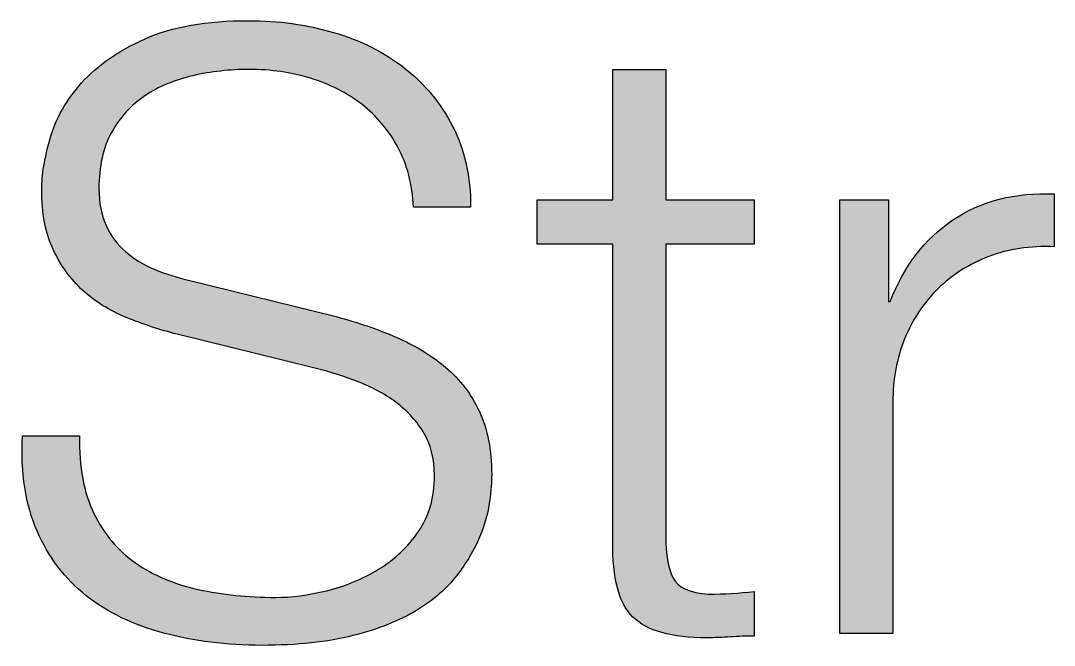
# Paper-space layout 'A4mask' of a CAD drawing. Extents: x 62 to 256, y -11 to 268.
# Drawn here: x 198.667 to 203.652, y 242.527 to 245.54 of the extents above; entities that cross this region are included whole.
import ezdxf
from ezdxf.enums import TextEntityAlignment as Align

# ---------------------------------------------------------------- set-up
doc = ezdxf.new("R2010")
doc.units = 0
doc.layers.get('0').update_dxf_attribs({"linetype": 'CONTINUOUS'})
doc.layers.get('Defpoints').update_dxf_attribs({"linetype": 'CONTINUOUS'})
doc.layers.add('JPP_Mask', color=7, linetype='CONTINUOUS')
doc.styles.add('JPP', font='arial.ttf')

# ---------------------------------------------------------------- blocks, each defined once
blk = doc.blocks.new('A4mask')
at = {"true_color": 0x004a91}
h = blk.add_hatch(color=154, dxfattribs=at)
edge = h.paths.add_edge_path()
edge.add_spline(control_points=[(132.6123, 248.6122), (132.6596, 248.6746), (132.6961, 248.7359), (132.7218, 248.7968)], knot_values=[44, 44, 44, 44, 45, 45, 45, 45], degree=3, periodic=0)
edge.add_spline(control_points=[(132.7218, 248.7968), (132.7475, 248.8577), (132.7637, 248.9151), (132.7705, 248.9693)], knot_values=[43, 43, 43, 43, 44, 44, 44, 44], degree=3, periodic=0)
edge.add_spline(control_points=[(132.7705, 248.9693), (132.7772, 249.0233), (132.7807, 249.0666), (132.7807, 249.0989)], knot_values=[42, 42, 42, 42, 43, 43, 43, 43], degree=3, periodic=0)
edge.add_spline(control_points=[(132.7807, 249.0989), (132.7807, 249.2179), (132.761, 249.3192), (132.7218, 249.4033)], knot_values=[41, 41, 41, 41, 42, 42, 42, 42], degree=3, periodic=0)
edge.add_spline(control_points=[(132.7218, 249.4033), (132.6826, 249.4871), (132.6285, 249.558), (132.5596, 249.6162), (132.4907, 249.6743), (132.4109, 249.7229), (132.3203, 249.7621)], knot_values=[39, 39, 39, 39, 40, 40, 40, 41, 41, 41, 41], degree=3, periodic=0)
edge.add_spline(control_points=[(132.3203, 249.7621), (132.2297, 249.8013), (132.133, 249.8345), (132.0303, 249.8614)], knot_values=[38, 38, 38, 38, 39, 39, 39, 39], degree=3, periodic=0)
edge.add_spline(control_points=[(132.0303, 249.8614), (132.0303, 249.8614), (131.3246, 250.0359), (131.3246, 250.0359), (131.2651, 250.0494), (131.209, 250.0669), (131.1563, 250.0886)], knot_values=[36, 36, 36, 36, 37, 37, 37, 38, 38, 38, 38], degree=3, periodic=0)
edge.add_spline(control_points=[(131.1563, 250.0886), (131.1036, 250.1103), (131.0569, 250.1386), (131.0163, 250.1739)], knot_values=[35, 35, 35, 35, 36, 36, 36, 36], degree=3, periodic=0)
edge.add_spline(control_points=[(131.0163, 250.1739), (130.9758, 250.2089), (130.944, 250.2515), (130.921, 250.3015), (130.898, 250.3515), (130.8866, 250.4104), (130.8866, 250.478)], knot_values=[33, 33, 33, 33, 34, 34, 34, 35, 35, 35, 35], degree=3, periodic=0)
edge.add_spline(control_points=[(130.8866, 250.478), (130.8866, 250.5861), (130.9068, 250.6768), (130.9474, 250.7498)], knot_values=[32, 32, 32, 32, 33, 33, 33, 33], degree=3, periodic=0)
edge.add_spline(control_points=[(130.9474, 250.7498), (130.988, 250.8227), (131.0413, 250.8816), (131.1076, 250.9262)], knot_values=[31, 31, 31, 31, 32, 32, 32, 32], degree=3, periodic=0)
edge.add_spline(control_points=[(131.1076, 250.9262), (131.1739, 250.9708), (131.2509, 251.0031), (131.3388, 251.0236)], knot_values=[30, 30, 30, 30, 31, 31, 31, 31], degree=3, periodic=0)
edge.add_spline(control_points=[(131.3388, 251.0236), (131.4266, 251.0438), (131.5179, 251.0539), (131.6126, 251.0539)], knot_values=[29, 29, 29, 29, 30, 30, 30, 30], degree=3, periodic=0)
edge.add_spline(control_points=[(131.6126, 251.0539), (131.7153, 251.0539), (131.8133, 251.0398), (131.9066, 251.0112)], knot_values=[28, 28, 28, 28, 29, 29, 29, 29], degree=3, periodic=0)
edge.add_spline(control_points=[(131.9066, 251.0112), (131.9999, 250.9829), (132.0823, 250.941), (132.154, 250.8856)], knot_values=[27, 27, 27, 27, 28, 28, 28, 28], degree=3, periodic=0)
edge.add_spline(control_points=[(132.154, 250.8856), (132.2256, 250.8301), (132.2838, 250.7611), (132.3284, 250.6788)], knot_values=[26, 26, 26, 26, 27, 27, 27, 27], degree=3, periodic=0)
edge.add_spline(control_points=[(132.3284, 250.6788), (132.373, 250.5963), (132.398, 250.4996), (132.4034, 250.3888)], knot_values=[25, 25, 25, 25, 26, 26, 26, 26], degree=3, periodic=0)
edge.add_spline(control_points=[(132.4034, 250.3888), (132.4034, 250.3888), (132.6793, 250.3888), (132.6793, 250.3888), (132.6793, 250.5374), (132.6502, 250.668), (132.592, 250.7801), (132.5339, 250.8922), (132.4562, 250.9864), (132.3588, 251.062), (132.2615, 251.1377), (132.1479, 251.1946), (132.0181, 251.2323)], knot_values=[21, 21, 21, 21, 22, 22, 22, 23, 23, 23, 24, 24, 24, 25, 25, 25, 25], degree=3, periodic=0)
edge.add_spline(control_points=[(132.0181, 251.2323), (131.8883, 251.2702), (131.7518, 251.2892), (131.6085, 251.2892)], knot_values=[20, 20, 20, 20, 21, 21, 21, 21], degree=3, periodic=0)
edge.add_spline(control_points=[(131.6085, 251.2892), (131.4057, 251.2892), (131.2394, 251.2601), (131.1097, 251.202)], knot_values=[19, 19, 19, 19, 20, 20, 20, 20], degree=3, periodic=0)
edge.add_spline(control_points=[(131.1097, 251.202), (130.9798, 251.1438), (130.8778, 251.0729), (130.8034, 250.9891), (130.729, 250.9053), (130.6783, 250.8161), (130.6513, 250.7214)], knot_values=[17, 17, 17, 17, 18, 18, 18, 19, 19, 19, 19], degree=3, periodic=0)
edge.add_spline(control_points=[(130.6513, 250.7214), (130.6242, 250.6266), (130.6108, 250.5443), (130.6108, 250.474)], knot_values=[16, 16, 16, 16, 17, 17, 17, 17], degree=3, periodic=0)
edge.add_spline(control_points=[(130.6108, 250.474), (130.6108, 250.3604), (130.629, 250.2643), (130.6655, 250.1859)], knot_values=[15, 15, 15, 15, 16, 16, 16, 16], degree=3, periodic=0)
edge.add_spline(control_points=[(130.6655, 250.1859), (130.702, 250.1076), (130.75, 250.0413), (130.8095, 249.9873)], knot_values=[14, 14, 14, 14, 15, 15, 15, 15], degree=3, periodic=0)
edge.add_spline(control_points=[(130.8095, 249.9873), (130.869, 249.9331), (130.9386, 249.89), (131.0184, 249.8574)], knot_values=[13, 13, 13, 13, 14, 14, 14, 14], degree=3, periodic=0)
edge.add_spline(control_points=[(131.0184, 249.8574), (131.0981, 249.8249), (131.1799, 249.7981), (131.2637, 249.7764)], knot_values=[12, 12, 12, 12, 13, 13, 13, 13], degree=3, periodic=0)
edge.add_spline(control_points=[(131.2637, 249.7764), (131.2637, 249.7764), (131.9087, 249.6182), (131.9087, 249.6182), (131.9762, 249.6019), (132.0451, 249.5809), (132.1155, 249.5553)], knot_values=[10, 10, 10, 10, 11, 11, 11, 12, 12, 12, 12], degree=3, periodic=0)
edge.add_spline(control_points=[(132.1155, 249.5553), (132.1858, 249.5294), (132.25, 249.4964), (132.3081, 249.456)], knot_values=[9, 9, 9, 9, 10, 10, 10, 10], degree=3, periodic=0)
edge.add_spline(control_points=[(132.3081, 249.456), (132.3662, 249.4153), (132.4136, 249.3653), (132.4501, 249.3059)], knot_values=[8, 8, 8, 8, 9, 9, 9, 9], degree=3, periodic=0)
edge.add_spline(control_points=[(132.4501, 249.3059), (132.4866, 249.2463), (132.5048, 249.1761), (132.5048, 249.095)], knot_values=[7, 7, 7, 7, 8, 8, 8, 8], degree=3, periodic=0)
edge.add_spline(control_points=[(132.5048, 249.095), (132.5048, 248.9895), (132.4791, 248.8996), (132.4278, 248.8251)], knot_values=[6, 6, 6, 6, 7, 7, 7, 7], degree=3, periodic=0)
edge.add_spline(control_points=[(132.4278, 248.8251), (132.3764, 248.751), (132.3122, 248.6901), (132.2351, 248.6428), (132.158, 248.5955), (132.0749, 248.561), (131.9857, 248.5393)], knot_values=[4, 4, 4, 4, 5, 5, 5, 6, 6, 6, 6], degree=3, periodic=0)
edge.add_spline(control_points=[(131.9857, 248.5393), (131.8965, 248.5176), (131.814, 248.5067), (131.7383, 248.5067)], knot_values=[3, 3, 3, 3, 4, 4, 4, 4], degree=3, periodic=0)
edge.add_spline(control_points=[(131.7383, 248.5067), (131.6058, 248.5067), (131.4814, 248.5196), (131.3651, 248.5454)], knot_values=[2, 2, 2, 2, 3, 3, 3, 3], degree=3, periodic=0)
edge.add_spline(control_points=[(131.3651, 248.5454), (131.2488, 248.5711), (131.1482, 248.6137), (131.063, 248.6731)], knot_values=[1, 1, 1, 1, 2, 2, 2, 2], degree=3, periodic=0)
edge.add_spline(control_points=[(131.063, 248.6731), (130.9778, 248.7325), (130.9109, 248.8123), (130.8622, 248.9124)], knot_values=[0, 0, 0, 0, 1, 1, 1, 1], degree=3, periodic=0)
edge.add_spline(control_points=[(130.8622, 248.9124), (130.8136, 249.0124), (130.7905, 249.1369), (130.7933, 249.2855)], knot_values=[53, 53, 53, 53, 54, 54, 54, 54], degree=3, periodic=0)
edge.add_spline(control_points=[(130.7933, 249.2855), (130.7933, 249.2855), (130.5175, 249.2855), (130.5175, 249.2855), (130.5093, 249.1071), (130.533, 248.9543), (130.5884, 248.8274)], knot_values=[51, 51, 51, 51, 52, 52, 52, 53, 53, 53, 53], degree=3, periodic=0)
edge.add_spline(control_points=[(130.5884, 248.8274), (130.6438, 248.7002), (130.7229, 248.5962), (130.8257, 248.5149)], knot_values=[50, 50, 50, 50, 51, 51, 51, 51], degree=3, periodic=0)
edge.add_spline(control_points=[(130.8257, 248.5149), (130.9285, 248.4338), (131.0529, 248.3737), (131.1989, 248.3345), (131.3449, 248.2953), (131.503, 248.2756), (131.6734, 248.2756), (131.8437, 248.2756), (131.9897, 248.2914), (132.1114, 248.3224), (132.2331, 248.3535), (132.3351, 248.3939), (132.4177, 248.4439)], knot_values=[46, 46, 46, 46, 47, 47, 47, 48, 48, 48, 49, 49, 49, 50, 50, 50, 50], degree=3, periodic=0)
edge.add_spline(control_points=[(132.4177, 248.4439), (132.5001, 248.4939), (132.565, 248.5501), (132.6123, 248.6122)], knot_values=[45, 45, 45, 45, 46, 46, 46, 46], degree=3, periodic=0)
h = blk.add_hatch(color=154, dxfattribs=at)
edge = h.paths.add_edge_path()
edge.add_spline(control_points=[(134.046, 250.3178), (134.046, 250.3715), (134.046, 250.4252), (134.046, 250.4252), (134.046, 250.4252), (134.0194, 250.4252), (133.9795, 250.4252)], knot_values=[18.749925, 18.749925, 18.749925, 18.749925, 19.249925, 19.249925, 19.249925, 19.5, 19.5, 19.5, 19.5], degree=3, periodic=0)
edge.add_spline(control_points=[(133.9795, 250.4252), (133.9395, 250.4252), (133.8863, 250.4252), (133.833, 250.4252)], knot_values=[18.49993, 18.49993, 18.49993, 18.49993, 18.749925, 18.749925, 18.749925, 18.749925], degree=3, periodic=0)
edge.add_spline(control_points=[(133.833, 250.4252), (133.8064, 250.4252), (133.7798, 250.4252), (133.7549, 250.4252)], knot_values=[18.374932, 18.374932, 18.374932, 18.374932, 18.49993, 18.49993, 18.49993, 18.49993], degree=3, periodic=0)
edge.add_spline(control_points=[(133.7549, 250.4252), (133.7299, 250.4252), (133.7066, 250.4252), (133.6867, 250.4252)], knot_values=[18.249935, 18.249935, 18.249935, 18.249935, 18.374932, 18.374932, 18.374932, 18.374932], degree=3, periodic=0)
edge.add_spline(control_points=[(133.6867, 250.4252), (133.6767, 250.4252), (133.6675, 250.4252), (133.6594, 250.4252)], knot_values=[18.187436, 18.187436, 18.187436, 18.187436, 18.249935, 18.249935, 18.249935, 18.249935], degree=3, periodic=0)
edge.add_spline(control_points=[(133.6594, 250.4252), (133.6513, 250.4252), (133.6442, 250.4252), (133.6384, 250.4252)], knot_values=[18.124938, 18.124938, 18.124938, 18.124938, 18.187436, 18.187436, 18.187436, 18.187436], degree=3, periodic=0)
edge.add_spline(control_points=[(133.6384, 250.4252), (133.6355, 250.4252), (133.6329, 250.4252), (133.6307, 250.4252)], knot_values=[18.093688, 18.093688, 18.093688, 18.093688, 18.124938, 18.124938, 18.124938, 18.124938], degree=3, periodic=0)
edge.add_spline(control_points=[(133.6307, 250.4252), (133.6284, 250.4252), (133.6265, 250.4252), (133.6249, 250.4252)], knot_values=[18.062439, 18.062439, 18.062439, 18.062439, 18.093688, 18.093688, 18.093688, 18.093688], degree=3, periodic=0)
edge.add_spline(control_points=[(133.6249, 250.4252), (133.6241, 250.4252), (133.6234, 250.4252), (133.6228, 250.4252)], knot_values=[18.046814, 18.046814, 18.046814, 18.046814, 18.062439, 18.062439, 18.062439, 18.062439], degree=3, periodic=0)
edge.add_spline(control_points=[(133.6228, 250.4252), (133.6223, 250.4252), (133.6218, 250.4252), (133.6214, 250.4252)], knot_values=[18.031189, 18.031189, 18.031189, 18.031189, 18.046814, 18.046814, 18.046814, 18.046814], degree=3, periodic=0)
edge.add_spline(control_points=[(133.6214, 250.4252), (133.6212, 250.4252), (133.621, 250.4252), (133.6208, 250.4252)], knot_values=[18.023377, 18.023377, 18.023377, 18.023377, 18.031189, 18.031189, 18.031189, 18.031189], degree=3, periodic=0)
edge.add_spline(control_points=[(133.6208, 250.4252), (133.6207, 250.4252), (133.6205, 250.4252), (133.6204, 250.4252)], knot_values=[18.015565, 18.015565, 18.015565, 18.015565, 18.023377, 18.023377, 18.023377, 18.023377], degree=3, periodic=0)
edge.add_spline(control_points=[(133.6204, 250.4252), (133.6204, 250.4252), (133.6203, 250.4252), (133.6203, 250.4252)], knot_values=[18.011659, 18.011659, 18.011659, 18.011659, 18.015565, 18.015565, 18.015565, 18.015565], degree=3, periodic=0)
edge.add_spline(control_points=[(133.6203, 250.4252), (133.6203, 250.4252), (133.6202, 250.4252), (133.6202, 250.4252)], knot_values=[18.007752, 18.007752, 18.007752, 18.007752, 18.011659, 18.011659, 18.011659, 18.011659], degree=3, periodic=0)
edge.add_spline(control_points=[(133.6202, 250.4252), (133.6202, 250.4252), (133.6202, 250.4252), (133.6202, 250.4252)], knot_values=[18.005799, 18.005799, 18.005799, 18.005799, 18.007752, 18.007752, 18.007752, 18.007752], degree=3, periodic=0)
edge.add_spline(control_points=[(133.6202, 250.4252), (133.6202, 250.4252), (133.6202, 250.4252), (133.6202, 250.4252)], knot_values=[18.003846, 18.003846, 18.003846, 18.003846, 18.005799, 18.005799, 18.005799, 18.005799], degree=3, periodic=0)
edge.add_spline(control_points=[(133.6202, 250.4252), (133.6202, 250.4252), (133.6202, 250.4252), (133.6201, 250.4252)], knot_values=[18.00287, 18.00287, 18.00287, 18.00287, 18.003846, 18.003846, 18.003846, 18.003846], degree=3, periodic=0)
edge.add_spline(control_points=[(133.6201, 250.4252), (133.6201, 250.4252), (133.6201, 250.4252), (133.6201, 250.4252)], knot_values=[18.001893, 18.001893, 18.001893, 18.001893, 18.00287, 18.00287, 18.00287, 18.00287], degree=3, periodic=0)
edge.add_spline(control_points=[(133.6201, 250.4252), (133.6201, 250.4252), (133.6201, 250.4252), (133.6201, 250.4252)], knot_values=[18.001405, 18.001405, 18.001405, 18.001405, 18.001893, 18.001893, 18.001893, 18.001893], degree=3, periodic=0)
edge.add_spline(control_points=[(133.6201, 250.4252), (133.6201, 250.4252), (133.6201, 250.4252), (133.6201, 250.4252)], knot_values=[18.000917, 18.000917, 18.000917, 18.000917, 18.001405, 18.001405, 18.001405, 18.001405], degree=3, periodic=0)
edge.add_spline(control_points=[(133.6201, 250.4252), (133.6201, 250.4252), (133.6201, 250.4252), (133.6201, 250.4252), (133.6201, 250.4252), (133.6201, 250.4252), (133.6201, 250.4252)], knot_values=[17.99994, 17.99994, 17.99994, 17.99994, 18.000856, 18.000856, 18.000856, 18.000917, 18.000917, 18.000917, 18.000917], degree=3, periodic=0)
edge.add_spline(control_points=[(133.6201, 250.4252), (133.6201, 250.4252), (133.6201, 250.4645), (133.6201, 250.5235)], knot_values=[17.749945, 17.749945, 17.749945, 17.749945, 17.99994, 17.99994, 17.99994, 17.99994], degree=3, periodic=0)
edge.add_spline(control_points=[(133.6201, 250.5235), (133.6201, 250.5824), (133.6201, 250.661), (133.6201, 250.7396)], knot_values=[17.49995, 17.49995, 17.49995, 17.49995, 17.749945, 17.749945, 17.749945, 17.749945], degree=3, periodic=0)
edge.add_spline(control_points=[(133.6201, 250.7396), (133.6201, 250.7789), (133.6201, 250.8182), (133.6201, 250.855)], knot_values=[17.374952, 17.374952, 17.374952, 17.374952, 17.49995, 17.49995, 17.49995, 17.49995], degree=3, periodic=0)
edge.add_spline(control_points=[(133.6201, 250.855), (133.6201, 250.8918), (133.6201, 250.9262), (133.6201, 250.9557)], knot_values=[17.249955, 17.249955, 17.249955, 17.249955, 17.374952, 17.374952, 17.374952, 17.374952], degree=3, periodic=0)
edge.add_spline(control_points=[(133.6201, 250.9557), (133.6201, 250.9704), (133.6201, 250.9839), (133.6201, 250.9959)], knot_values=[17.187456, 17.187456, 17.187456, 17.187456, 17.249955, 17.249955, 17.249955, 17.249955], degree=3, periodic=0)
edge.add_spline(control_points=[(133.6201, 250.9959), (133.6201, 251.0079), (133.6201, 251.0183), (133.6201, 251.0269)], knot_values=[17.124958, 17.124958, 17.124958, 17.124958, 17.187456, 17.187456, 17.187456, 17.187456], degree=3, periodic=0)
edge.add_spline(control_points=[(133.6201, 251.0269), (133.6201, 251.0312), (133.6201, 251.035), (133.6201, 251.0384)], knot_values=[17.093708, 17.093708, 17.093708, 17.093708, 17.124958, 17.124958, 17.124958, 17.124958], degree=3, periodic=0)
edge.add_spline(control_points=[(133.6201, 251.0384), (133.6201, 251.0417), (133.6201, 251.0445), (133.6201, 251.0468)], knot_values=[17.062459, 17.062459, 17.062459, 17.062459, 17.093708, 17.093708, 17.093708, 17.093708], degree=3, periodic=0)
edge.add_spline(control_points=[(133.6201, 251.0539), (133.6201, 251.0539), (133.6201, 251.0539), (133.6201, 251.0539), (133.6201, 251.0539), (133.6201, 251.0539), (133.6201, 251.0539)], knot_values=[16.999959, 16.999959, 16.999959, 16.999959, 17, 17, 17, 17.000692, 17.000692, 17.000692, 17.000692], degree=3, periodic=0)
edge.add_spline(control_points=[(133.6201, 251.0539), (133.6201, 251.0539), (133.6042, 251.0539), (133.5802, 251.0539)], knot_values=[16.749965, 16.749965, 16.749965, 16.749965, 16.999959, 16.999959, 16.999959, 16.999959], degree=3, periodic=0)
edge.add_spline(control_points=[(133.5802, 251.0539), (133.5563, 251.0539), (133.5243, 251.0539), (133.4924, 251.0539)], knot_values=[16.49997, 16.49997, 16.49997, 16.49997, 16.749965, 16.749965, 16.749965, 16.749965], degree=3, periodic=0)
edge.add_spline(control_points=[(133.4924, 251.0539), (133.4764, 251.0539), (133.4604, 251.0539), (133.4455, 251.0539)], knot_values=[16.374972, 16.374972, 16.374972, 16.374972, 16.49997, 16.49997, 16.49997, 16.49997], degree=3, periodic=0)
edge.add_spline(control_points=[(133.4455, 251.0539), (133.4305, 251.0539), (133.4165, 251.0539), (133.4046, 251.0539)], knot_values=[16.249975, 16.249975, 16.249975, 16.249975, 16.374972, 16.374972, 16.374972, 16.374972], degree=3, periodic=0)
edge.add_spline(control_points=[(133.4046, 251.0539), (133.3986, 251.0539), (133.3931, 251.0539), (133.3882, 251.0539)], knot_values=[16.187476, 16.187476, 16.187476, 16.187476, 16.249975, 16.249975, 16.249975, 16.249975], degree=3, periodic=0)
edge.add_spline(control_points=[(133.3882, 251.0539), (133.3834, 251.0539), (133.3791, 251.0539), (133.3756, 251.0539)], knot_values=[16.124977, 16.124977, 16.124977, 16.124977, 16.187476, 16.187476, 16.187476, 16.187476], degree=3, periodic=0)
edge.add_spline(control_points=[(133.371, 251.0539), (133.3696, 251.0539), (133.3684, 251.0539), (133.3675, 251.0539)], knot_values=[16.062479, 16.062479, 16.062479, 16.062479, 16.093728, 16.093728, 16.093728, 16.093728], degree=3, periodic=0)
edge.add_spline(control_points=[(133.3646, 251.0539), (133.3646, 251.0539), (133.3646, 251.0539), (133.3646, 251.0539), (133.3646, 251.0539), (133.3646, 251.0539), (133.3646, 251.0539)], knot_values=[15.99998, 15.99998, 15.99998, 15.99998, 16.001424, 16.001424, 16.001424, 16.001445, 16.001445, 16.001445, 16.001445], degree=3, periodic=0)
edge.add_spline(control_points=[(133.3646, 251.0539), (133.3646, 251.0539), (133.3646, 250.8967), (133.3646, 250.7395)], knot_values=[15.49999, 15.49999, 15.49999, 15.49999, 15.99998, 15.99998, 15.99998, 15.99998], degree=3, periodic=0)
edge.add_spline(control_points=[(133.3646, 250.7395), (133.3646, 250.5824), (133.3646, 250.4252), (133.3646, 250.4252), (133.3646, 250.4252), (133.3646, 250.4252), (133.3646, 250.4252)], knot_values=[14.999268, 14.999268, 14.999268, 14.999268, 15.499258, 15.499258, 15.499258, 15.49999, 15.49999, 15.49999, 15.49999], degree=3, periodic=0)
edge.add_spline(control_points=[(133.3605, 250.4252), (133.3592, 250.4252), (133.3576, 250.4252), (133.3556, 250.4252)], knot_values=[14.906252, 14.906252, 14.906252, 14.906252, 14.937501, 14.937501, 14.937501, 14.937501], degree=3, periodic=0)
edge.add_spline(control_points=[(133.3556, 250.4252), (133.3537, 250.4252), (133.3515, 250.4252), (133.349, 250.4252)], knot_values=[14.875002, 14.875002, 14.875002, 14.875002, 14.906252, 14.906252, 14.906252, 14.906252], degree=3, periodic=0)
edge.add_spline(control_points=[(133.349, 250.4252), (133.344, 250.4252), (133.3379, 250.4252), (133.331, 250.4252)], knot_values=[14.812504, 14.812504, 14.812504, 14.812504, 14.875002, 14.875002, 14.875002, 14.875002], degree=3, periodic=0)
edge.add_spline(control_points=[(133.331, 250.4252), (133.324, 250.4252), (133.3162, 250.4252), (133.3076, 250.4252)], knot_values=[14.750005, 14.750005, 14.750005, 14.750005, 14.812504, 14.812504, 14.812504, 14.812504], degree=3, periodic=0)
edge.add_spline(control_points=[(133.3076, 250.4252), (133.2905, 250.4252), (133.2705, 250.4252), (133.2492, 250.4252)], knot_values=[14.625008, 14.625008, 14.625008, 14.625008, 14.750005, 14.750005, 14.750005, 14.750005], degree=3, periodic=0)
edge.add_spline(control_points=[(133.2492, 250.4252), (133.2278, 250.4252), (133.205, 250.4252), (133.1821, 250.4252)], knot_values=[14.50001, 14.50001, 14.50001, 14.50001, 14.625008, 14.625008, 14.625008, 14.625008], degree=3, periodic=0)
edge.add_spline(control_points=[(133.1821, 250.4252), (133.1365, 250.4252), (133.0909, 250.4252), (133.0567, 250.4252)], knot_values=[14.250015, 14.250015, 14.250015, 14.250015, 14.50001, 14.50001, 14.50001, 14.50001], degree=3, periodic=0)
edge.add_spline(control_points=[(133.0567, 250.4252), (133.0224, 250.4252), (132.9996, 250.4252), (132.9996, 250.4252), (132.9996, 250.4252), (132.9996, 250.4252), (132.9996, 250.4252)], knot_values=[13.999043, 13.999043, 13.999043, 13.999043, 14.249058, 14.249058, 14.249058, 14.250015, 14.250015, 14.250015, 14.250015], degree=3, periodic=0)
edge.add_spline(control_points=[(132.9996, 250.4228), (132.9996, 250.422), (132.9996, 250.4211), (132.9996, 250.4199)], knot_values=[13.906272, 13.906272, 13.906272, 13.906272, 13.937521, 13.937521, 13.937521, 13.937521], degree=3, periodic=0)
edge.add_spline(control_points=[(132.9996, 250.416), (132.9996, 250.4131), (132.9996, 250.4095), (132.9996, 250.4054)], knot_values=[13.812524, 13.812524, 13.812524, 13.812524, 13.875023, 13.875023, 13.875023, 13.875023], degree=3, periodic=0)
edge.add_spline(control_points=[(132.9996, 250.4054), (132.9996, 250.4013), (132.9996, 250.3967), (132.9996, 250.3917)], knot_values=[13.750025, 13.750025, 13.750025, 13.750025, 13.812524, 13.812524, 13.812524, 13.812524], degree=3, periodic=0)
edge.add_spline(control_points=[(132.9996, 250.3917), (132.9996, 250.3816), (132.9996, 250.3698), (132.9996, 250.3572)], knot_values=[13.625027, 13.625027, 13.625027, 13.625027, 13.750025, 13.750025, 13.750025, 13.750025], degree=3, periodic=0)
edge.add_spline(control_points=[(132.9996, 250.3572), (132.9996, 250.3447), (132.9996, 250.3312), (132.9996, 250.3178)], knot_values=[13.50003, 13.50003, 13.50003, 13.50003, 13.625027, 13.625027, 13.625027, 13.625027], degree=3, periodic=0)
edge.add_spline(control_points=[(132.9996, 250.3178), (132.9996, 250.2909), (132.9996, 250.2641), (132.9996, 250.2439)], knot_values=[13.250035, 13.250035, 13.250035, 13.250035, 13.50003, 13.50003, 13.50003, 13.50003], degree=3, periodic=0)
edge.add_spline(control_points=[(132.9996, 250.2439), (132.9996, 250.2238), (132.9996, 250.2103), (132.9996, 250.2103), (132.9996, 250.2103), (132.9996, 250.2103), (132.9996, 250.2103)], knot_values=[12.999308, 12.999308, 12.999308, 12.999308, 13.249343, 13.249343, 13.249343, 13.250035, 13.250035, 13.250035, 13.250035], degree=3, periodic=0)
edge.add_spline(control_points=[(133.0037, 250.2103), (133.005, 250.2103), (133.0067, 250.2103), (133.0086, 250.2103)], knot_values=[12.906292, 12.906292, 12.906292, 12.906292, 12.937541, 12.937541, 12.937541, 12.937541], degree=3, periodic=0)
edge.add_spline(control_points=[(133.0086, 250.2103), (133.0106, 250.2103), (133.0128, 250.2103), (133.0153, 250.2103)], knot_values=[12.875042, 12.875042, 12.875042, 12.875042, 12.906292, 12.906292, 12.906292, 12.906292], degree=3, periodic=0)
edge.add_spline(control_points=[(133.0153, 250.2103), (133.0203, 250.2103), (133.0263, 250.2103), (133.0333, 250.2103)], knot_values=[12.812544, 12.812544, 12.812544, 12.812544, 12.875042, 12.875042, 12.875042, 12.875042], degree=3, periodic=0)
edge.add_spline(control_points=[(133.0333, 250.2103), (133.0402, 250.2103), (133.0481, 250.2103), (133.0566, 250.2103)], knot_values=[12.750045, 12.750045, 12.750045, 12.750045, 12.812544, 12.812544, 12.812544, 12.812544], degree=3, periodic=0)
edge.add_spline(control_points=[(133.0566, 250.2103), (133.0737, 250.2103), (133.0937, 250.2103), (133.1151, 250.2103)], knot_values=[12.625048, 12.625048, 12.625048, 12.625048, 12.750045, 12.750045, 12.750045, 12.750045], degree=3, periodic=0)
edge.add_spline(control_points=[(133.1151, 250.2103), (133.1365, 250.2103), (133.1593, 250.2103), (133.1821, 250.2103)], knot_values=[12.50005, 12.50005, 12.50005, 12.50005, 12.625048, 12.625048, 12.625048, 12.625048], degree=3, periodic=0)
edge.add_spline(control_points=[(133.1821, 250.2103), (133.2277, 250.2103), (133.2734, 250.2103), (133.3076, 250.2103)], knot_values=[12.250055, 12.250055, 12.250055, 12.250055, 12.50005, 12.50005, 12.50005, 12.50005], degree=3, periodic=0)
edge.add_spline(control_points=[(133.3076, 250.2103), (133.3418, 250.2103), (133.3646, 250.2103), (133.3646, 250.2103), (133.3646, 250.2103), (133.3646, 250.2103), (133.3646, 250.2103)], knot_values=[11.999694, 11.999694, 11.999694, 11.999694, 12.249749, 12.249749, 12.249749, 12.250055, 12.250055, 12.250055, 12.250055], degree=3, periodic=0)
edge.add_spline(control_points=[(133.3646, 250.2062), (133.3646, 250.2049), (133.3646, 250.2032), (133.3646, 250.2012)], knot_values=[11.953186, 11.953186, 11.953186, 11.953186, 11.968811, 11.968811, 11.968811, 11.968811], degree=3, periodic=0)
edge.add_spline(control_points=[(133.3646, 250.2012), (133.3646, 250.1992), (133.3646, 250.1969), (133.3646, 250.1943)], knot_values=[11.937561, 11.937561, 11.937561, 11.937561, 11.953186, 11.953186, 11.953186, 11.953186], degree=3, periodic=0)
edge.add_spline(control_points=[(133.3646, 250.1943), (133.3646, 250.189), (133.3646, 250.1826), (133.3646, 250.175)], knot_values=[11.906312, 11.906312, 11.906312, 11.906312, 11.937561, 11.937561, 11.937561, 11.937561], degree=3, periodic=0)
edge.add_spline(control_points=[(133.3646, 250.175), (133.3646, 250.1674), (133.3646, 250.1587), (133.3646, 250.1489)], knot_values=[11.875063, 11.875063, 11.875063, 11.875063, 11.906312, 11.906312, 11.906312, 11.906312], degree=3, periodic=0)
edge.add_spline(control_points=[(133.3646, 250.1489), (133.3646, 250.1293), (133.3646, 250.1055), (133.3646, 250.0783)], knot_values=[11.812564, 11.812564, 11.812564, 11.812564, 11.875063, 11.875063, 11.875063, 11.875063], degree=3, periodic=0)
edge.add_spline(control_points=[(133.3646, 250.0783), (133.3646, 250.051), (133.3646, 250.0203), (133.3646, 249.9867)], knot_values=[11.750065, 11.750065, 11.750065, 11.750065, 11.812564, 11.812564, 11.812564, 11.812564], degree=3, periodic=0)
edge.add_spline(control_points=[(133.3646, 249.9867), (133.3646, 249.9196), (133.3646, 249.8413), (133.3646, 249.7574)], knot_values=[11.625068, 11.625068, 11.625068, 11.625068, 11.750065, 11.750065, 11.750065, 11.750065], degree=3, periodic=0)
edge.add_spline(control_points=[(133.3646, 249.7574), (133.3646, 249.6736), (133.3646, 249.5841), (133.3646, 249.4946)], knot_values=[11.50007, 11.50007, 11.50007, 11.50007, 11.625068, 11.625068, 11.625068, 11.625068], degree=3, periodic=0)
edge.add_spline(control_points=[(133.3646, 249.4946), (133.3646, 249.3156), (133.3646, 249.1366), (133.3646, 249.0024)], knot_values=[11.250075, 11.250075, 11.250075, 11.250075, 11.50007, 11.50007, 11.50007, 11.50007], degree=3, periodic=0)
edge.add_spline(control_points=[(133.3646, 249.0024), (133.3646, 248.8681), (133.3646, 248.7786), (133.3646, 248.7786), (133.3619, 248.6001), (133.3943, 248.4777), (133.462, 248.4116)], knot_values=[10, 10, 10, 10, 10.250075, 10.250075, 10.250075, 11.250075, 11.250075, 11.250075, 11.250075], degree=3, periodic=0)
edge.add_spline(control_points=[(133.462, 248.4116), (133.5295, 248.3453), (133.6485, 248.3121), (133.8189, 248.3121)], knot_values=[9, 9, 9, 9, 10, 10, 10, 10], degree=3, periodic=0)
edge.add_spline(control_points=[(133.8189, 248.3121), (133.8567, 248.3121), (133.8945, 248.3135), (133.9324, 248.3162)], knot_values=[8, 8, 8, 8, 9, 9, 9, 9], degree=3, periodic=0)
edge.add_spline(control_points=[(133.9324, 248.3162), (133.9703, 248.319), (134.0081, 248.3202), (134.046, 248.3202)], knot_values=[7, 7, 7, 7, 8, 8, 8, 8], degree=3, periodic=0)
edge.add_spline(control_points=[(134.046, 248.3202), (134.046, 248.3202), (134.046, 248.5353), (134.046, 248.5353), (133.973, 248.5272), (133.9, 248.523), (133.827, 248.523)], knot_values=[5, 5, 5, 5, 6, 6, 6, 7, 7, 7, 7], degree=3, periodic=0)
edge.add_spline(control_points=[(133.827, 248.523), (133.735, 248.5284), (133.6776, 248.5548), (133.6546, 248.6021)], knot_values=[4, 4, 4, 4, 5, 5, 5, 5], degree=3, periodic=0)
edge.add_spline(control_points=[(133.6546, 248.6021), (133.6316, 248.6494), (133.6201, 248.715), (133.6201, 248.7988)], knot_values=[3, 3, 3, 3, 4, 4, 4, 4], degree=3, periodic=0)
edge.add_spline(control_points=[(133.6201, 248.7988), (133.6201, 248.7988), (133.6201, 250.2103), (133.6201, 250.2103), (133.6201, 250.2103), (133.7266, 250.2103), (133.8331, 250.2103)], knot_values=[1.5, 1.5, 1.5, 1.5, 2.5, 2.5, 2.5, 3, 3, 3, 3], degree=3, periodic=0)
edge.add_spline(control_points=[(133.8331, 250.2103), (133.9396, 250.2103), (134.046, 250.2103), (134.046, 250.2103), (134.046, 250.2103), (134.046, 250.2641), (134.046, 250.3178)], knot_values=[0.5, 0.5, 0.5, 0.5, 1, 1, 1, 1.5, 1.5, 1.5, 1.5], degree=3, periodic=0)
h = blk.add_hatch(color=154, dxfattribs=at)
edge = h.paths.add_edge_path()
edge.add_spline(control_points=[(134.7152, 249.2736), (134.7152, 249.3781), (134.7152, 249.4479), (134.7152, 249.4479), (134.7152, 249.5588), (134.7341, 249.6608), (134.772, 249.7539)], knot_values=[8, 8, 8, 8, 8.250035, 8.250035, 8.250035, 9.250035, 9.250035, 9.250035, 9.250035], degree=3, periodic=0)
edge.add_spline(control_points=[(134.772, 249.7539), (134.8098, 249.8473), (134.8632, 249.9277), (134.9322, 249.9954)], knot_values=[7, 7, 7, 7, 8, 8, 8, 8], degree=3, periodic=0)
edge.add_spline(control_points=[(134.9322, 249.9954), (135.0012, 250.063), (135.0829, 250.115), (135.1775, 250.1514), (135.2722, 250.1879), (135.3776, 250.2034), (135.4939, 250.1983)], knot_values=[5, 5, 5, 5, 6, 6, 6, 7, 7, 7, 7], degree=3, periodic=0)
edge.add_spline(control_points=[(135.4939, 250.1983), (135.4939, 250.1983), (135.4939, 250.4536), (135.4939, 250.4536), (135.3046, 250.4617), (135.1417, 250.4198), (135.0052, 250.3279), (134.8686, 250.236), (134.7679, 250.1049), (134.703, 249.9346)], knot_values=[2, 2, 2, 2, 3, 3, 3, 4, 4, 4, 5, 5, 5, 5], degree=3, periodic=0)
edge.add_spline(control_points=[(134.703, 249.9346), (134.703, 249.9346), (134.6949, 249.9346), (134.6949, 249.9346)], knot_values=[1.00001, 1.00001, 1.00001, 1.00001, 2, 2, 2, 2], degree=3, periodic=0)
edge.add_spline(control_points=[(134.6949, 249.9346), (134.6949, 249.9346), (134.6949, 250.0572), (134.6949, 250.1799)], knot_values=[0.5, 0.5, 0.5, 0.5, 1, 1, 1, 1], degree=3, periodic=0)
edge.add_spline(control_points=[(134.6949, 250.1799), (134.6949, 250.3026), (134.6949, 250.4252), (134.6949, 250.4252), (134.6949, 250.4252), (134.6802, 250.4252), (134.6581, 250.4252)], knot_values=[12.749965, 12.749965, 12.749965, 12.749965, 13.249965, 13.249965, 13.249965, 13.5, 13.5, 13.5, 13.5], degree=3, periodic=0)
edge.add_spline(control_points=[(134.6581, 250.4252), (134.6361, 250.4252), (134.6067, 250.4252), (134.5773, 250.4252)], knot_values=[12.49997, 12.49997, 12.49997, 12.49997, 12.749965, 12.749965, 12.749965, 12.749965], degree=3, periodic=0)
edge.add_spline(control_points=[(134.5773, 250.4252), (134.5626, 250.4252), (134.5479, 250.4252), (134.5341, 250.4252)], knot_values=[12.374973, 12.374973, 12.374973, 12.374973, 12.49997, 12.49997, 12.49997, 12.49997], degree=3, periodic=0)
edge.add_spline(control_points=[(134.5341, 250.4252), (134.5203, 250.4252), (134.5074, 250.4252), (134.4964, 250.4252)], knot_values=[12.249975, 12.249975, 12.249975, 12.249975, 12.374973, 12.374973, 12.374973, 12.374973], degree=3, periodic=0)
edge.add_spline(control_points=[(134.4964, 250.4252), (134.4909, 250.4252), (134.4859, 250.4252), (134.4814, 250.4252)], knot_values=[12.187476, 12.187476, 12.187476, 12.187476, 12.249975, 12.249975, 12.249975, 12.249975], degree=3, periodic=0)
edge.add_spline(control_points=[(134.4814, 250.4252), (134.4769, 250.4252), (134.473, 250.4252), (134.4698, 250.4252)], knot_values=[12.124977, 12.124977, 12.124977, 12.124977, 12.187476, 12.187476, 12.187476, 12.187476], degree=3, periodic=0)
edge.add_spline(control_points=[(134.4655, 250.4252), (134.4642, 250.4252), (134.4632, 250.4252), (134.4623, 250.4252)], knot_values=[12.062479, 12.062479, 12.062479, 12.062479, 12.093728, 12.093728, 12.093728, 12.093728], degree=3, periodic=0)
edge.add_spline(control_points=[(134.4597, 250.4252), (134.4597, 250.4252), (134.4597, 250.4252), (134.4597, 250.4252), (134.4597, 250.4252), (134.4597, 250.4252), (134.4597, 250.4252)], knot_values=[11.99998, 11.99998, 11.99998, 11.99998, 12.001425, 12.001425, 12.001425, 12.001445, 12.001445, 12.001445, 12.001445], degree=3, periodic=0)
edge.add_spline(control_points=[(134.4597, 250.4252), (134.4597, 250.4252), (134.4597, 249.902), (134.4597, 249.3788)], knot_values=[11.49999, 11.49999, 11.49999, 11.49999, 11.99998, 11.99998, 11.99998, 11.99998], degree=3, periodic=0)
edge.add_spline(control_points=[(134.4597, 249.3788), (134.4597, 248.8557), (134.4597, 248.3325), (134.4597, 248.3325), (134.4597, 248.3325), (134.4597, 248.3325), (134.4597, 248.3325)], knot_values=[10.999023, 10.999023, 10.999023, 10.999023, 11.499013, 11.499013, 11.499013, 11.49999, 11.49999, 11.49999, 11.49999], degree=3, periodic=0)
edge.add_spline(control_points=[(134.4625, 248.3325), (134.4635, 248.3325), (134.4646, 248.3325), (134.466, 248.3325)], knot_values=[10.906252, 10.906252, 10.906252, 10.906252, 10.937501, 10.937501, 10.937501, 10.937501], degree=3, periodic=0)
edge.add_spline(control_points=[(134.4707, 248.3325), (134.4741, 248.3325), (134.4784, 248.3325), (134.4833, 248.3325)], knot_values=[10.812504, 10.812504, 10.812504, 10.812504, 10.875003, 10.875003, 10.875003, 10.875003], degree=3, periodic=0)
edge.add_spline(control_points=[(134.4833, 248.3325), (134.4881, 248.3325), (134.4936, 248.3325), (134.4996, 248.3325)], knot_values=[10.750005, 10.750005, 10.750005, 10.750005, 10.812504, 10.812504, 10.812504, 10.812504], degree=3, periodic=0)
edge.add_spline(control_points=[(134.4996, 248.3325), (134.5116, 248.3325), (134.5255, 248.3325), (134.5405, 248.3325)], knot_values=[10.625008, 10.625008, 10.625008, 10.625008, 10.750005, 10.750005, 10.750005, 10.750005], degree=3, periodic=0)
edge.add_spline(control_points=[(134.5405, 248.3325), (134.5555, 248.3325), (134.5714, 248.3325), (134.5874, 248.3325)], knot_values=[10.50001, 10.50001, 10.50001, 10.50001, 10.625008, 10.625008, 10.625008, 10.625008], degree=3, periodic=0)
edge.add_spline(control_points=[(134.5874, 248.3325), (134.6194, 248.3325), (134.6513, 248.3325), (134.6752, 248.3325)], knot_values=[10.250015, 10.250015, 10.250015, 10.250015, 10.50001, 10.50001, 10.50001, 10.50001], degree=3, periodic=0)
edge.add_spline(control_points=[(134.6752, 248.3325), (134.6992, 248.3325), (134.7152, 248.3325), (134.7152, 248.3325), (134.7152, 248.3325), (134.7152, 248.3325), (134.7152, 248.3325)], knot_values=[9.999532, 9.999532, 9.999532, 9.999532, 10.249547, 10.249547, 10.249547, 10.250015, 10.250015, 10.250015, 10.250015], degree=3, periodic=0)
edge.add_spline(control_points=[(134.7152, 248.3325), (134.7152, 248.3325), (134.7152, 248.3325), (134.7152, 248.3325)], knot_values=[9.999288, 9.999288, 9.999288, 9.999288, 9.999532, 9.999532, 9.999532, 9.999532], degree=3, periodic=0)
edge.add_spline(control_points=[(134.7152, 248.3357), (134.7152, 248.3368), (134.7152, 248.3381), (134.7152, 248.3396)], knot_values=[9.953146, 9.953146, 9.953146, 9.953146, 9.968771, 9.968771, 9.968771, 9.968771], degree=3, periodic=0)
edge.add_spline(control_points=[(134.7152, 248.3396), (134.7152, 248.3412), (134.7152, 248.343), (134.7152, 248.345)], knot_values=[9.937521, 9.937521, 9.937521, 9.937521, 9.953146, 9.953146, 9.953146, 9.953146], degree=3, periodic=0)
edge.add_spline(control_points=[(134.7152, 248.345), (134.7152, 248.3491), (134.7152, 248.3541), (134.7152, 248.3601)], knot_values=[9.906272, 9.906272, 9.906272, 9.906272, 9.937521, 9.937521, 9.937521, 9.937521], degree=3, periodic=0)
edge.add_spline(control_points=[(134.7152, 248.3601), (134.7152, 248.366), (134.7152, 248.3728), (134.7152, 248.3804)], knot_values=[9.875022, 9.875022, 9.875022, 9.875022, 9.906272, 9.906272, 9.906272, 9.906272], degree=3, periodic=0)
edge.add_spline(control_points=[(134.7152, 248.3804), (134.7152, 248.3957), (134.7152, 248.4142), (134.7152, 248.4354)], knot_values=[9.812524, 9.812524, 9.812524, 9.812524, 9.875022, 9.875022, 9.875022, 9.875022], degree=3, periodic=0)
edge.add_spline(control_points=[(134.7152, 248.4354), (134.7152, 248.4567), (134.7152, 248.4806), (134.7152, 248.5068)], knot_values=[9.750025, 9.750025, 9.750025, 9.750025, 9.812524, 9.812524, 9.812524, 9.812524], degree=3, periodic=0)
edge.add_spline(control_points=[(134.7152, 248.5068), (134.7152, 248.559), (134.7152, 248.62), (134.7152, 248.6854)], knot_values=[9.625027, 9.625027, 9.625027, 9.625027, 9.750025, 9.750025, 9.750025, 9.750025], degree=3, periodic=0)
edge.add_spline(control_points=[(134.7152, 248.6854), (134.7152, 248.7507), (134.7152, 248.8204), (134.7152, 248.8901)], knot_values=[9.50003, 9.50003, 9.50003, 9.50003, 9.625027, 9.625027, 9.625027, 9.625027], degree=3, periodic=0)
edge.add_spline(control_points=[(134.7152, 248.8901), (134.7152, 249.0296), (134.7152, 249.169), (134.7152, 249.2736)], knot_values=[9.250035, 9.250035, 9.250035, 9.250035, 9.50003, 9.50003, 9.50003, 9.50003], degree=3, periodic=0)
at = {"layer": 'Defpoints', "color": 154, "true_color": 0x004a91}
for points, knots in [([(131.1097, 251.202), (131.2394, 251.2601), (131.4057, 251.2892), (131.6085, 251.2892), (131.7518, 251.2892), (131.8883, 251.2702), (132.0181, 251.2323)], [19, 19, 19, 19, 20, 20, 20, 21, 21, 21, 21]), ([(132.0181, 251.2323), (132.1479, 251.1946), (132.2615, 251.1377), (132.3588, 251.062), (132.4562, 250.9864), (132.5339, 250.8922), (132.592, 250.7801), (132.6502, 250.668), (132.6793, 250.5374), (132.6793, 250.3888)], [21, 21, 21, 21, 22, 22, 22, 23, 23, 23, 24, 24, 24, 24]), ([(130.6513, 250.7214), (130.6783, 250.8161), (130.729, 250.9053), (130.8034, 250.9891), (130.8778, 251.0729), (130.9798, 251.1438), (131.1097, 251.202)], [17, 17, 17, 17, 18, 18, 18, 19, 19, 19, 19]), ([(131.9066, 251.0112), (131.8133, 251.0398), (131.7153, 251.0539), (131.6126, 251.0539), (131.5179, 251.0539), (131.4266, 251.0438), (131.3388, 251.0236)], [28, 28, 28, 28, 29, 29, 29, 30, 30, 30, 30]), ([(130.9474, 250.7498), (130.9068, 250.6768), (130.8866, 250.5861), (130.8866, 250.478), (130.8866, 250.4104), (130.898, 250.3515), (130.921, 250.3015), (130.944, 250.2515), (130.9758, 250.2089), (131.0163, 250.1739)], [32, 32, 32, 32, 33, 33, 33, 34, 34, 34, 35, 35, 35, 35]), ([(130.6655, 250.1859), (130.629, 250.2643), (130.6108, 250.3604), (130.6108, 250.474), (130.6108, 250.5443), (130.6242, 250.6266), (130.6513, 250.7214)], [15, 15, 15, 15, 16, 16, 16, 17, 17, 17, 17]), ([(134.703, 249.9346), (134.7679, 250.1049), (134.8686, 250.236), (135.0052, 250.3279), (135.1417, 250.4198), (135.3046, 250.4617), (135.4939, 250.4536)], [2, 2, 2, 2, 3, 3, 3, 4, 4, 4, 4]), ([(135.4939, 250.1983), (135.3776, 250.2034), (135.2722, 250.1879), (135.1775, 250.1514), (135.0829, 250.115), (135.0012, 250.063), (134.9322, 249.9954)], [5, 5, 5, 5, 6, 6, 6, 7, 7, 7, 7]), ([(132.3203, 249.7621), (132.4109, 249.7229), (132.4907, 249.6743), (132.5596, 249.6162), (132.6285, 249.558), (132.6826, 249.4871), (132.7218, 249.4033)], [39, 39, 39, 39, 40, 40, 40, 41, 41, 41, 41]), ([(132.7218, 249.4033), (132.761, 249.3192), (132.7807, 249.2179), (132.7807, 249.0989), (132.7807, 249.0666), (132.7772, 249.0233), (132.7705, 248.9693)], [41, 41, 41, 41, 42, 42, 42, 43, 43, 43, 43]), ([(132.4278, 248.8251), (132.4791, 248.8996), (132.5048, 248.9895), (132.5048, 249.095), (132.5048, 249.1761), (132.4866, 249.2463), (132.4501, 249.3059)], [6, 6, 6, 6, 7, 7, 7, 8, 8, 8, 8]), ([(131.9857, 248.5393), (132.0749, 248.561), (132.158, 248.5955), (132.2351, 248.6428), (132.3122, 248.6901), (132.3764, 248.751), (132.4278, 248.8251)], [4, 4, 4, 4, 5, 5, 5, 6, 6, 6, 6]), ([(131.3651, 248.5454), (131.4814, 248.5196), (131.6058, 248.5067), (131.7383, 248.5067), (131.814, 248.5067), (131.8965, 248.5176), (131.9857, 248.5393)], [2, 2, 2, 2, 3, 3, 3, 4, 4, 4, 4]), ([(132.4177, 248.4439), (132.3351, 248.3939), (132.2331, 248.3535), (132.1114, 248.3224), (131.9897, 248.2914), (131.8437, 248.2756), (131.6734, 248.2756), (131.503, 248.2756), (131.3449, 248.2953), (131.1989, 248.3345), (131.0529, 248.3737), (130.9285, 248.4338), (130.8257, 248.5149)], [46, 46, 46, 46, 47, 47, 47, 48, 48, 48, 49, 49, 49, 50, 50, 50, 50]), ([(133.9324, 248.3162), (133.8945, 248.3135), (133.8567, 248.3121), (133.8189, 248.3121), (133.6485, 248.3121), (133.5295, 248.3453), (133.462, 248.4116)], [8, 8, 8, 8, 9, 9, 9, 10, 10, 10, 10])]:
    blk.add_open_spline(points, degree=3, knots=knots, dxfattribs=at)
for points in [[(131.3388, 251.0236), (131.2509, 251.0031), (131.1739, 250.9708), (131.1076, 250.9262)], [(133.3646, 250.4252), (133.3646, 250.4252), (133.3646, 251.0539), (133.3646, 251.0539)], [(133.3646, 251.0539), (133.3646, 251.0539), (133.6201, 251.0539), (133.6201, 251.0539)], [(133.6201, 251.0539), (133.6201, 251.0539), (133.6201, 250.4252), (133.6201, 250.4252)], [(132.154, 250.8856), (132.0823, 250.941), (131.9999, 250.9829), (131.9066, 251.0112)], [(131.1076, 250.9262), (131.0413, 250.8816), (130.988, 250.8227), (130.9474, 250.7498)], [(132.3284, 250.6788), (132.2838, 250.7611), (132.2256, 250.8301), (132.154, 250.8856)], [(132.4034, 250.3888), (132.398, 250.4996), (132.373, 250.5963), (132.3284, 250.6788)], [(132.9996, 250.2103), (132.9996, 250.2103), (132.9996, 250.4252), (132.9996, 250.4252)], [(132.9996, 250.4252), (132.9996, 250.4252), (133.3646, 250.4252), (133.3646, 250.4252)], [(133.6201, 250.4252), (133.6201, 250.4252), (134.046, 250.4252), (134.046, 250.4252)], [(134.046, 250.4252), (134.046, 250.4252), (134.046, 250.2103), (134.046, 250.2103)], [(134.4597, 248.3325), (134.4597, 248.3325), (134.4597, 250.4252), (134.4597, 250.4252)], [(134.4597, 250.4252), (134.4597, 250.4252), (134.6949, 250.4252), (134.6949, 250.4252)], [(134.6949, 250.4252), (134.6949, 250.4252), (134.6949, 249.9346), (134.6949, 249.9346)], [(135.4939, 250.4536), (135.4939, 250.4536), (135.4939, 250.1983), (135.4939, 250.1983)], [(132.6793, 250.3888), (132.6793, 250.3888), (132.4034, 250.3888), (132.4034, 250.3888)], [(130.8095, 249.9873), (130.75, 250.0413), (130.702, 250.1076), (130.6655, 250.1859)], [(133.3646, 250.2103), (133.3646, 250.2103), (132.9996, 250.2103), (132.9996, 250.2103)], [(133.3646, 248.7786), (133.3646, 248.7786), (133.3646, 250.2103), (133.3646, 250.2103)], [(134.046, 250.2103), (134.046, 250.2103), (133.6201, 250.2103), (133.6201, 250.2103)], [(133.6201, 250.2103), (133.6201, 250.2103), (133.6201, 248.7988), (133.6201, 248.7988)], [(131.0163, 250.1739), (131.0569, 250.1386), (131.1036, 250.1103), (131.1563, 250.0886)], [(131.1563, 250.0886), (131.209, 250.0669), (131.2651, 250.0494), (131.3246, 250.0359)], [(131.3246, 250.0359), (131.3246, 250.0359), (132.0303, 249.8614), (132.0303, 249.8614)], [(131.0184, 249.8574), (130.9386, 249.89), (130.869, 249.9331), (130.8095, 249.9873)], [(134.9322, 249.9954), (134.8632, 249.9277), (134.8098, 249.8473), (134.772, 249.7539)], [(134.6949, 249.9346), (134.6949, 249.9346), (134.703, 249.9346), (134.703, 249.9346)], [(131.2637, 249.7764), (131.1799, 249.7981), (131.0981, 249.8249), (131.0184, 249.8574)], [(132.0303, 249.8614), (132.133, 249.8345), (132.2297, 249.8013), (132.3203, 249.7621)], [(131.9087, 249.6182), (131.9087, 249.6182), (131.2637, 249.7764), (131.2637, 249.7764)], [(134.772, 249.7539), (134.7341, 249.6608), (134.7152, 249.5588), (134.7152, 249.4479)], [(132.1155, 249.5553), (132.0451, 249.5809), (131.9762, 249.6019), (131.9087, 249.6182)], [(132.3081, 249.456), (132.25, 249.4964), (132.1858, 249.5294), (132.1155, 249.5553)], [(132.4501, 249.3059), (132.4136, 249.3653), (132.3662, 249.4153), (132.3081, 249.456)], [(134.7152, 249.4479), (134.7152, 249.4479), (134.7152, 248.3325), (134.7152, 248.3325)], [(130.5884, 248.8274), (130.533, 248.9543), (130.5093, 249.1071), (130.5175, 249.2855)], [(130.5175, 249.2855), (130.5175, 249.2855), (130.7933, 249.2855), (130.7933, 249.2855)], [(130.7933, 249.2855), (130.7905, 249.1369), (130.8136, 249.0124), (130.8622, 248.9124)], [(132.7705, 248.9693), (132.7637, 248.9151), (132.7475, 248.8577), (132.7218, 248.7968)], [(130.8622, 248.9124), (130.9109, 248.8123), (130.9778, 248.7325), (131.063, 248.6731)], [(130.8257, 248.5149), (130.7229, 248.5962), (130.6438, 248.7002), (130.5884, 248.8274)], [(132.7218, 248.7968), (132.6961, 248.7359), (132.6596, 248.6746), (132.6123, 248.6122)], [(133.6201, 248.7988), (133.6201, 248.715), (133.6316, 248.6494), (133.6546, 248.6021)], [(133.462, 248.4116), (133.3943, 248.4777), (133.3619, 248.6001), (133.3646, 248.7786)], [(131.063, 248.6731), (131.1482, 248.6137), (131.2488, 248.5711), (131.3651, 248.5454)], [(132.6123, 248.6122), (132.565, 248.5501), (132.5001, 248.4939), (132.4177, 248.4439)], [(133.6546, 248.6021), (133.6776, 248.5548), (133.735, 248.5284), (133.827, 248.523)], [(133.827, 248.523), (133.9, 248.523), (133.973, 248.5272), (134.046, 248.5353)], [(134.046, 248.5353), (134.046, 248.5353), (134.046, 248.3202), (134.046, 248.3202)], [(134.7152, 248.3325), (134.7152, 248.3325), (134.4597, 248.3325), (134.4597, 248.3325)], [(134.046, 248.3202), (134.0081, 248.3202), (133.9703, 248.319), (133.9324, 248.3162)]]:
    blk.add_open_spline(points, degree=3, dxfattribs=at)
at = {"color": 7, "style": 'JPP'}
for tag, p in [('Client', (16.17, 271.1)), ('Project1', (16.17, 262.4196)), ('Project2', (16.17, 256.9196)), ('Title1', (16.17, 246.6494))]:
    blk.add_attdef(tag, text='', height=2.2, dxfattribs=at).set_placement(p, align=Align.MIDDLE_LEFT)
at = {"color": 2, "style": 'JPP'}
for tag, p in [('Date', (94.85, 266)), ('Drawn', (94.85, 256)), ('Checked', (94.85, 245.5)), ('Scale', (94.85, 236))]:
    blk.add_attdef(tag, text='', height=1.3333, dxfattribs=at).set_placement(p, align=Align.MIDDLE_CENTER)
at = {"color": 6, "style": 'JPP'}
for tag, p in [('Ref', (15.9534, 238.8762)), ('DrgNo.', (51.8832, 238.8762)), ('Rev', (75.3007, 238.8762))]:
    blk.add_attdef(tag, text='', height=2.2, dxfattribs=at).set_placement(p, align=Align.MIDDLE_LEFT)

psp = doc.layouts.new('A4mask')

# ---------------------------------------------------------------- block references
at = {"layer": 'JPP_Mask'}
psp.add_blockref('A4mask', (68.1578, -5.7489), dxfattribs=at)

doc.saveas('drawing.dxf')
